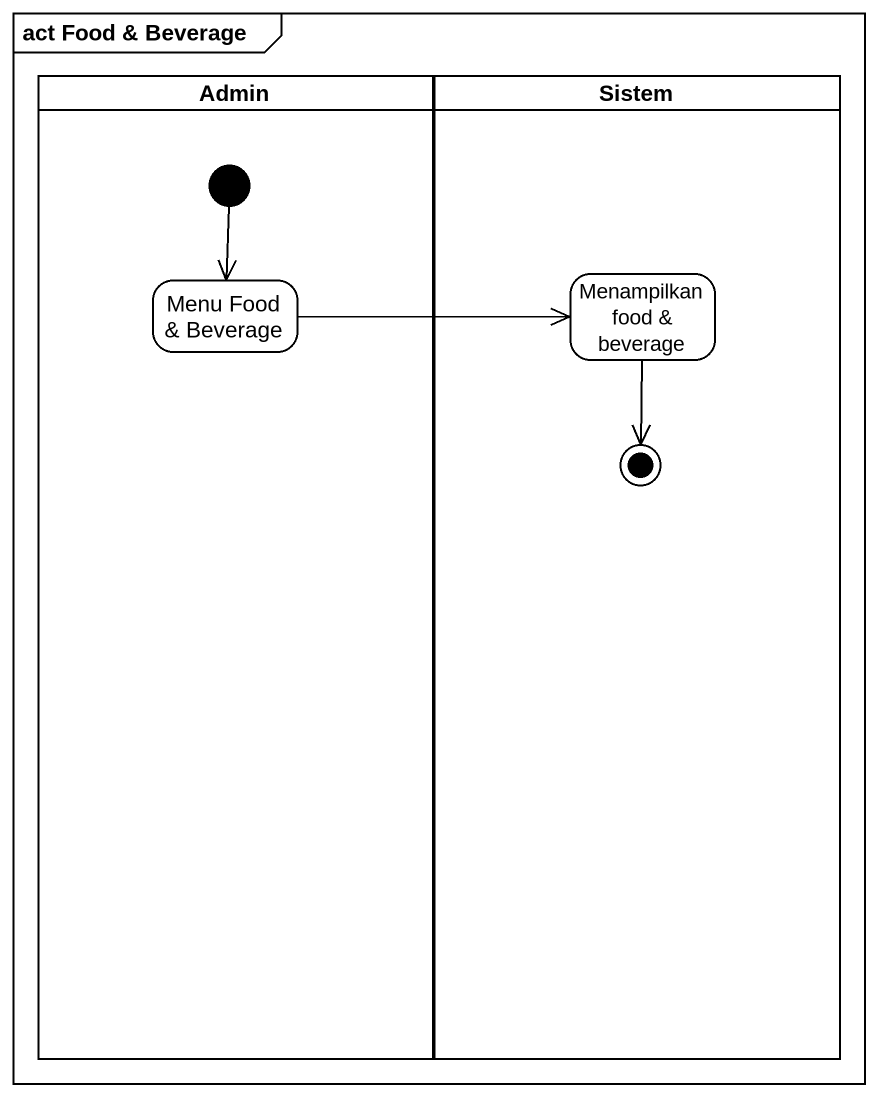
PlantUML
@startuml
mainframe act Food & Beverage
hide empty description
state Admin <<partition>> {
  state "Menu Food & Beverage" as Menu_Food_Beverage
  [*] --> Menu_Food_Beverage
}
state Sistem <<partition>> {
  state "Menampilkan food & beverage" as Menampilkan_food_beverage
  Menampilkan_food_beverage --> [*]
}
Menu_Food_Beverage -right-> Menampilkan_food_beverage
@enduml
